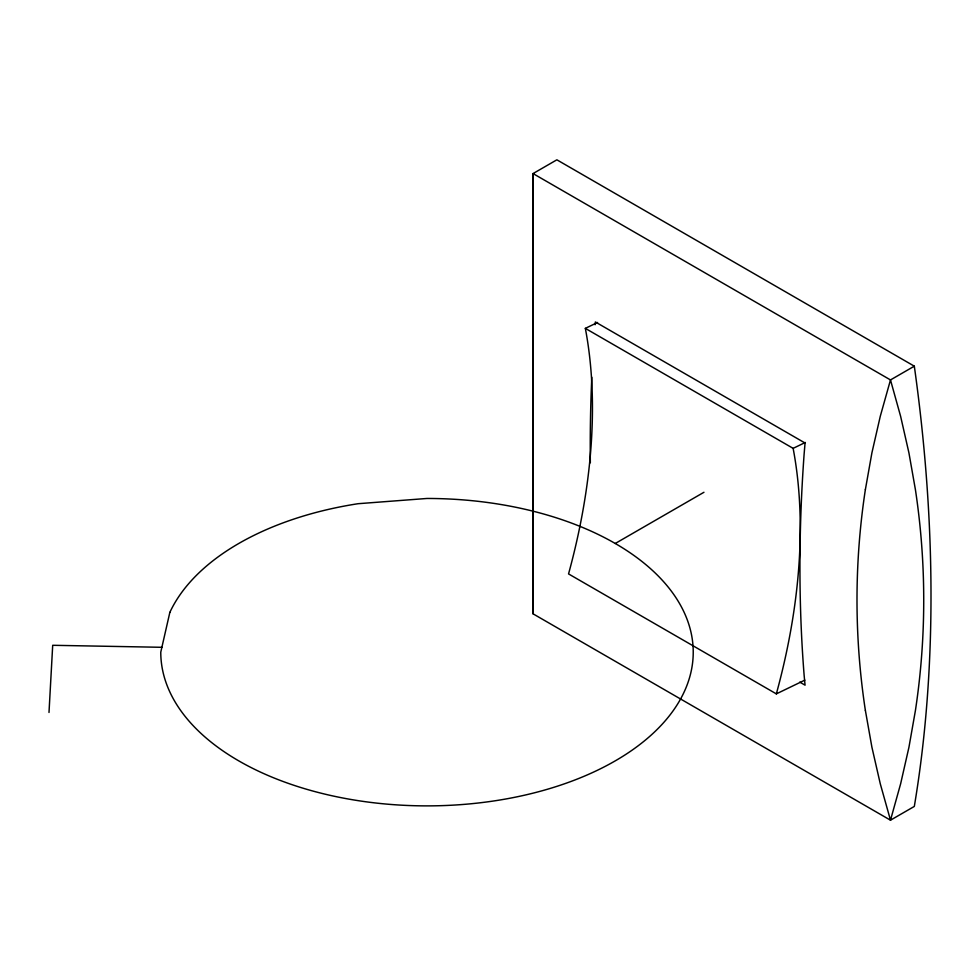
<?xml version="1.0" encoding="UTF-8"?>
<svg xmlns="http://www.w3.org/2000/svg" width="980" height="980" viewBox="0 0 980 980"><rect width="100%" height="100%" fill="white"/><g stroke="black" fill="none" stroke-linecap="round" stroke-linejoin="round"><path stroke-width="1.47" d="M533.047 613.823L533.145 518.665A1096.596 3.369 89.9 0 0 533.145 297.712L533.047 173.57L556.873 159.814L914.316 366.177A1552.357 896.259 60 0 1 914.316 806.43L890.489 820.187L533.047 613.823L532.961 489.792A1104.791 3.393 89.9 0 1 532.961 268.826L533.047 173.57L890.489 379.934L900.632 416.365L908.938 452.932L915.406 489.632A1104.791 902.053 0.4 0 1 915.406 710.598L908.938 747.274L900.632 783.804L890.489 820.187L880.273 783.767L871.906 747.189L865.389 710.488M49 712.472L52.7 645.293L161.884 647.302M595.117 324.735L595.35 321.954L805.058 443.021L804.115 454.144A1552.357 896.259 -60 0 0 804.115 675.11L805.058 685.155L799.778 682.117M865.389 489.522L871.906 452.858L880.273 416.316L890.489 379.934L914.316 366.177M615.256 543.484L703.958 492.279M804.837 680.132L776.344 693.877L568.547 573.913A529.371 305.638 -60 0 0 585.342 328.374L597.555 322.481M585.342 328.374L793.126 448.35L805.34 442.458M793.126 448.35A529.371 305.638 -60 0 1 776.344 693.877M865.377 710.488A1096.596 895.365 0.4 0 1 865.377 489.522M590.34 462.817A1552.357 896.259 -60 0 1 591.81 377.251M169.846 612.39L160.769 652.178A266.229 153.701 0 0 0 426.998 805.879A266.229 153.701 0 0 0 693.228 652.178A266.229 153.701 0 0 0 426.998 498.465L358.092 503.708A266.229 153.701 0 0 0 169.846 612.39"/></g></svg>
